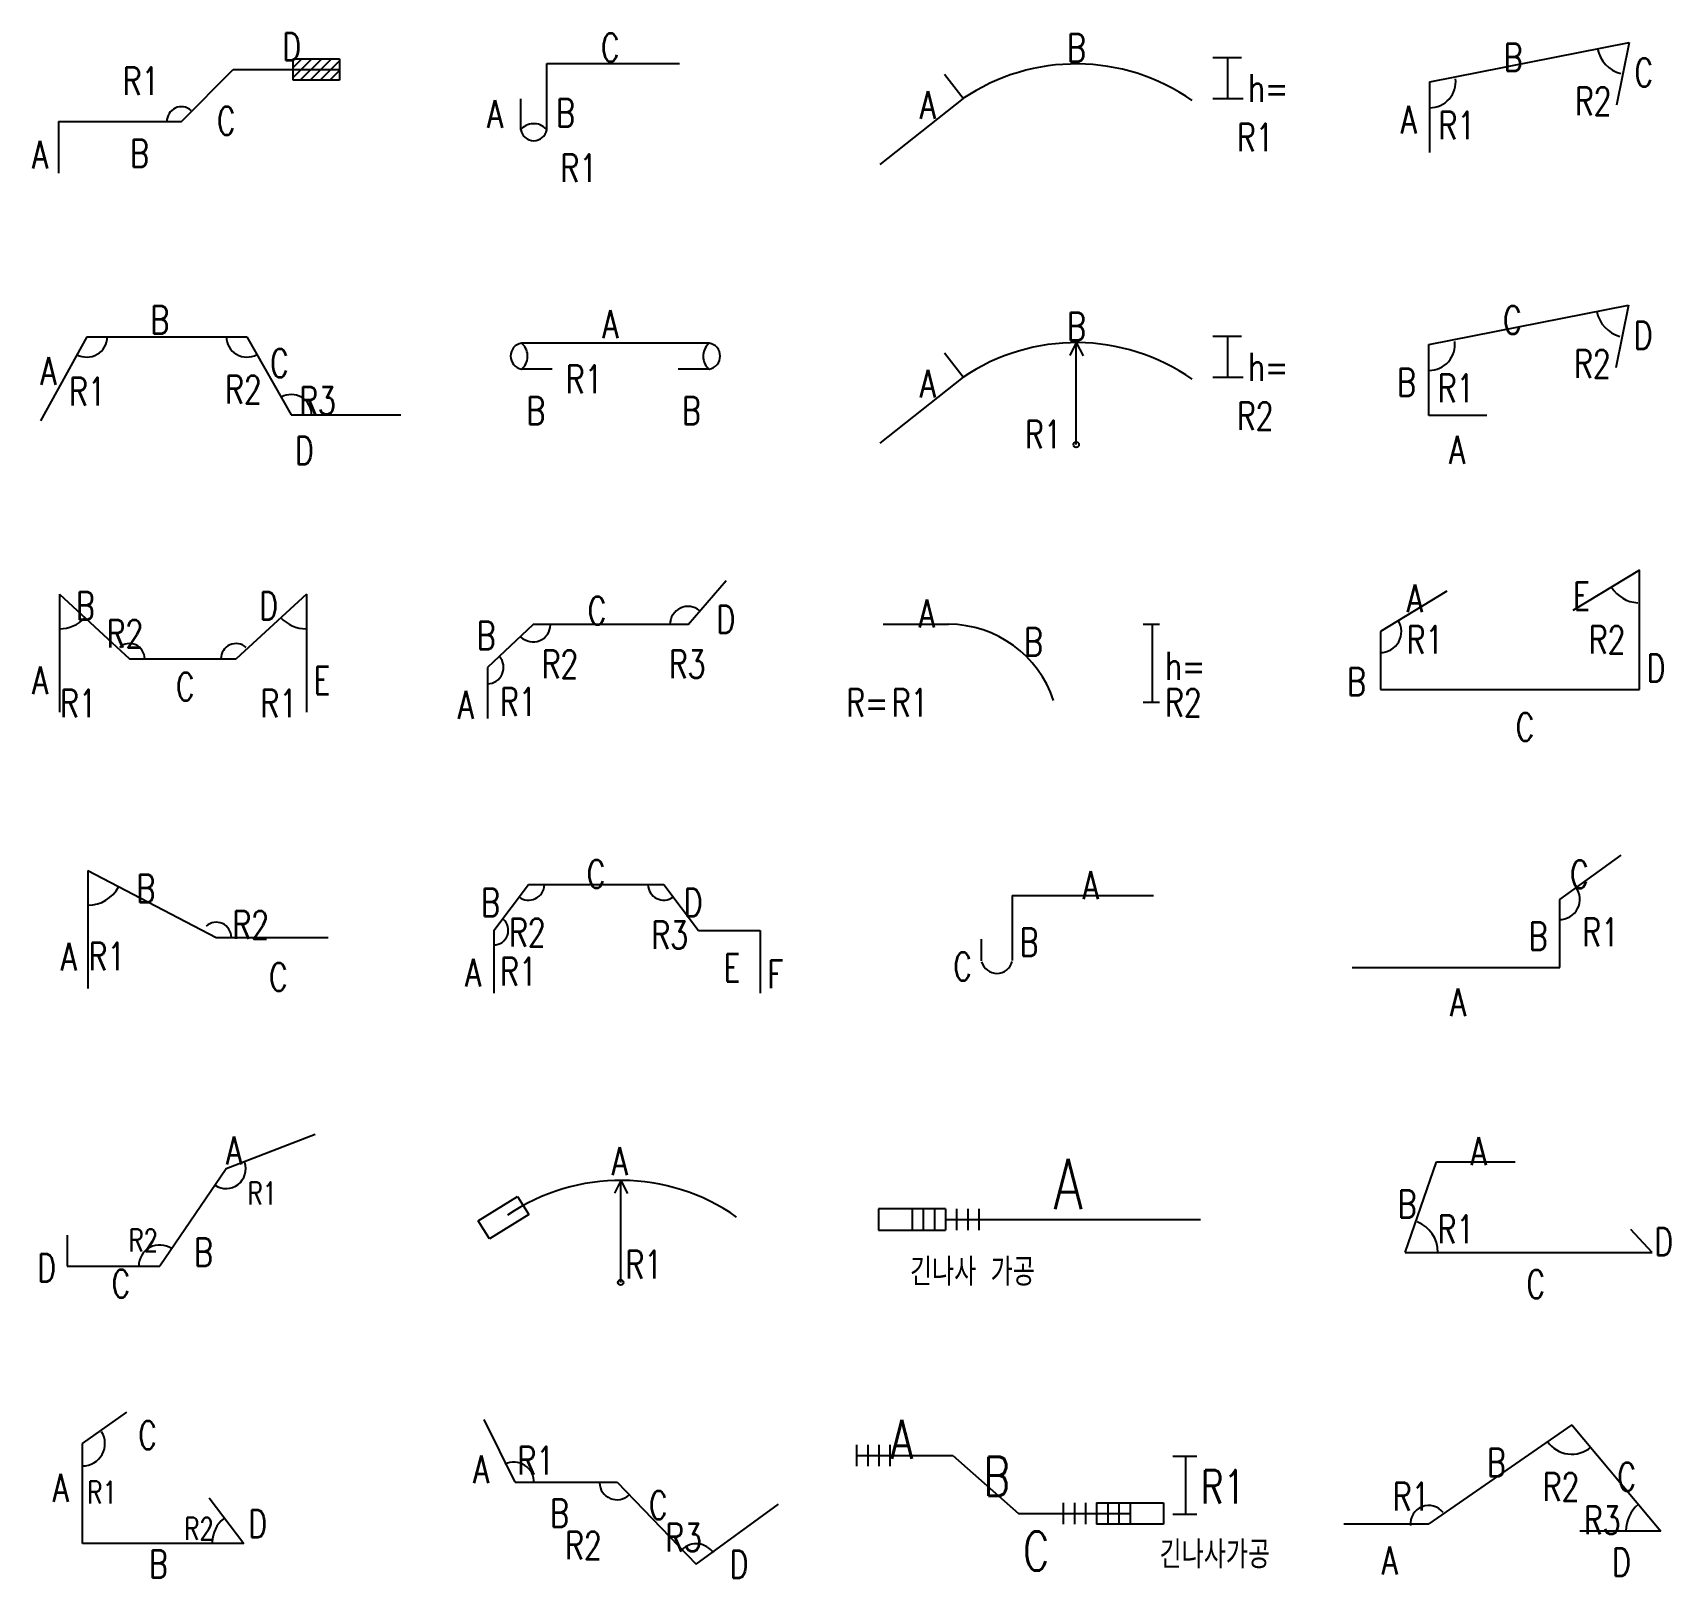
# Model space of a CAD drawing. Header units: millimetres. Extents: x -0.4 to 11.6, y -0.2 to 49.8.
# Drawn here: x 6.136 to 9.073, y 6.338 to 9.111 of the extents above; entities that cross this region are included whole.
import ezdxf
from ezdxf.enums import TextEntityAlignment as Align

# ---------------------------------------------------------------- set-up
doc = ezdxf.new("R2010")
doc.units = ezdxf.units.MM
for name, color, linetype in [('DIM', 7, 'Continuous'), ('SHOP', 2, 'Continuous'), ('TEXTSHOP', 3, 'Continuous')]:
    doc.layers.add(name, color=color, linetype=linetype)
doc.styles.add('ROMANS', font='romans.shx', dxfattribs={"width": 0.75, "bigfont": 'whgtxt.shx'})

# ---------------------------------------------------------------- blocks, each defined once
blk = doc.blocks.new('SSBAR_SHP_814')
at = {"color": 40}
for p, q in [((-0.1747, 0.0799), (-0.0952, 0.1362)), ((-0.1747, -0.0992), (-0.1747, 0.0799)), ((0.0524, -0.0178), (0.1148, -0.0992)), ((0.1148, -0.0992), (-0.1747, -0.0992))]:
    blk.add_line(p, q, dxfattribs=at)
at = {"color": 7}
for centre, radius, start, end in [((-0.1747, 0.0799), 0.0402, 270, 31.8839), ((0.1148, -0.0992), 0.0573, 129.3944, 177.7596)]:
    blk.add_arc(centre, radius, start, end, dxfattribs=at)
at = {"layer": 'TEXTSHOP', "color": 4, "style": 'ROMANS', "width": 0.75}
for tag, p, height in [('C', (-0.075, 0.0698), 0.05), ('R1', (-0.166, -0.0279), 0.04), ('D', (0.1223, -0.089), 0.05)]:
    blk.add_attdef(tag, p, '', height=height, dxfattribs=at)
for tag, height, p in [('A', 0.05, (-0.1997, -0.0246)), ('R2', 0.04, (0.0607, -0.0931))]:
    blk.add_attdef(tag, text='', height=height, dxfattribs=at).set_placement(p, align=Align.RIGHT)
blk.add_attdef('B', text='', height=0.05, dxfattribs=at).set_placement((-0.0389, -0.1612), align=Align.CENTER)
blk = doc.blocks.new('SSBAR_SHP_815')
at = {"color": 40}
for p, q in [((0.2424, 0.1345), (0.0827, 0.0726)), ((0.0827, 0.0726), (-0.0363, -0.1017)), ((-0.2021, -0.0463), (-0.2021, -0.1017)), ((-0.2021, -0.1017), (-0.0363, -0.1017))]:
    blk.add_line(p, q, dxfattribs=at)
at = {"color": 7}
for centre, radius, start, end in [((0.0827, 0.0726), 0.0353, 236.0654, 18.9077), ((-0.0363, -0.1017), 0.0377, 55.6865, 180.2781)]:
    blk.add_arc(centre, radius, start, end, dxfattribs=at)
at = {"layer": 'TEXTSHOP', "color": 4, "style": 'ROMANS', "width": 0.75}
for tag, height, p in [('A', 0.05, (0.1113, 0.0806)), ('R2', 0.04, (-0.0396, -0.0756)), ('D', 0.05, (-0.2225, -0.1298))]:
    blk.add_attdef(tag, text='', height=height, dxfattribs=at).set_placement(p, align=Align.RIGHT)
for tag, p, height in [('R1', (0.1214, 0.0088), 0.04), ('B', (0.0252, -0.102), 0.05)]:
    blk.add_attdef(tag, p, '', height=height, dxfattribs=at)
blk.add_attdef('C', text='', height=0.05, dxfattribs=at).set_placement((-0.106, -0.1583), align=Align.CENTER)
blk = doc.blocks.new('SSBAR_SHP_816')
at = {"color": 2}
blk.add_line((-0.1652, 0.1079), (-0.1652, -0.1038), dxfattribs=at)
at = {"color": 7}
blk.add_arc((-0.1652, 0.1079), 0.0624, 270.2146, 332.0912, dxfattribs=at)
at = {"layer": 'DIM', "color": 7}
blk.add_arc((0.065, -0.0122), 0.0272, 0, 131.6518, dxfattribs=at)
at = {"layer": 'SHOP', "color": 2}
for p, q in [((-0.1652, 0.1079), (0.065, -0.0122)), ((0.065, -0.0122), (0.2657, -0.0122))]:
    blk.add_line(p, q, dxfattribs=at)
at = {"layer": 'TEXTSHOP', "color": 4, "style": 'ROMANS', "width": 0.75}
for tag, p in [('B', (-0.0782, 0.0504)), ('R2', (0.094, -0.0146)), ('R1', (-0.1642, -0.0711))]:
    blk.add_attdef(tag, p, '', height=0.05, dxfattribs=at)
blk.add_attdef('A', text='', height=0.05, dxfattribs=at).set_placement((-0.1851, -0.0718), align=Align.RIGHT)
blk.add_attdef('C', text='', height=0.05, dxfattribs=at).set_placement((0.1765, -0.1083), align=Align.CENTER)
blk = doc.blocks.new('SSBAR_SHP_817')
at = {"color": 2}
for p, q in [((-0.2163, 0.1038), (-0.2163, -0.1079)), ((0.2267, 0.1038), (0.2267, -0.1079))]:
    blk.add_line(p, q, dxfattribs=at)
at = {"color": 7}
for centre, start, end in [((-0.2163, 0.1038), 270.2146, 316.7743), ((0.2267, 0.1038), 222.3453, 269.7854)]:
    blk.add_arc(centre, 0.0624, start, end, dxfattribs=at)
at = {"layer": 'DIM', "color": 7}
for centre, start, end in [((-0.0904, -0.0122), 0, 131.6518), ((0.1007, -0.0122), 48.3482, 180)]:
    blk.add_arc(centre, 0.0272, start, end, dxfattribs=at)
at = {"layer": 'SHOP', "color": 2}
for p, q in [((-0.2163, 0.1038), (-0.0904, -0.0122)), ((0.2267, 0.1038), (0.1007, -0.0122)), ((-0.0904, -0.0122), (0.1007, -0.0122))]:
    blk.add_line(p, q, dxfattribs=at)
at = {"layer": 'TEXTSHOP', "color": 4, "style": 'ROMANS', "width": 0.75}
for tag, p in [('B', (-0.1868, 0.0575)), ('R2', (-0.1317, 0.0076)), ('E', (0.2394, -0.0759)), ('R1', (-0.2154, -0.1172))]:
    blk.add_attdef(tag, p, '', height=0.05, dxfattribs=at)
for tag, p in [('D', (0.1757, 0.0575)), ('A', (-0.2363, -0.0759)), ('R1', (0.2101, -0.1172))]:
    blk.add_attdef(tag, text='', height=0.05, dxfattribs=at).set_placement(p, align=Align.RIGHT)
blk.add_attdef('C', text='', height=0.05, dxfattribs=at).set_placement((0.0094, -0.0873), align=Align.CENTER)
blk = doc.blocks.new('SSBAR_SHP_818')
at = {"layer": 'DIM', "color": 7}
for centre, start, end in [((-0.167, 0.0654), 240.701, 0), ((0.12, 0.0654), 180, 299.299), ((0.1996, -0.0749), 0, 119.299)]:
    blk.add_arc(centre, 0.0366, start, end, dxfattribs=at)
at = {"layer": 'SHOP', "color": 2}
for p, q in [((-0.167, 0.0654), (-0.2503, -0.0856)), ((-0.167, 0.0654), (0.12, 0.0654)), ((0.12, 0.0654), (0.1996, -0.0749)), ((0.1996, -0.0749), (0.3964, -0.0749))]:
    blk.add_line(p, q, dxfattribs=at)
at = {"layer": 'TEXTSHOP', "color": 4, "style": 'ROMANS', "width": 0.75}
blk.add_attdef('B', text='', height=0.05, dxfattribs=at).set_placement((-0.0364, 0.0707), align=Align.CENTER)
for tag, p in [('C', (0.1616, -0.0071)), ('R1', (-0.1991, -0.0579)), ('R3', (0.2138, -0.0744)), ('D', (0.2061, -0.1637))]:
    blk.add_attdef(tag, p, '', height=0.05, dxfattribs=at)
for tag, p in [('A', (-0.2216, -0.021)), ('R2', (0.1468, -0.0541))]:
    blk.add_attdef(tag, text='', height=0.05, dxfattribs=at).set_placement(p, align=Align.RIGHT)
blk = doc.blocks.new('SSBAR_SHP_819')
at = {"color": 40}
for p, q in [((0.2031, 0.0255), (0.2031, 0.0639)), ((0.2031, 0.0639), (0.2861, 0.0639)), ((0.2861, 0.0639), (0.2861, 0.0255)), ((0.2861, 0.0255), (0.2031, 0.0255))]:
    blk.add_line(p, q, dxfattribs=at)
at = {"color": 7}
for p, q in [((0.2031, 0.0304), (0.2365, 0.0639)), ((0.2031, 0.0481), (0.2189, 0.0639)), ((0.2159, 0.0255), (0.2542, 0.0639)), ((0.2336, 0.0255), (0.2719, 0.0639)), ((0.2513, 0.0255), (0.2861, 0.0604)), ((0.2689, 0.0255), (0.2861, 0.0427))]:
    blk.add_line(p, q, dxfattribs=at)
at = {"color": 2}
blk.add_line((0.0027, -0.0483), (0.0955, 0.0447), dxfattribs=at)
at = {"color": 7}
blk.add_arc((0.0027, -0.0483), 0.0263, 48.7851, 180.8176, dxfattribs=at)
at = {"layer": 'SHOP', "color": 2}
for p, q in [((0.0955, 0.0447), (0.2861, 0.0447)), ((-0.2177, -0.0483), (0.0027, -0.0483)), ((-0.2177, -0.0483), (-0.2177, -0.1412))]:
    blk.add_line(p, q, dxfattribs=at)
at = {"layer": 'TEXTSHOP', "color": 30, "true_color": 0xf8991e, "style": 'ROMANS', "width": 0.75}
for tag, p in [('T1', (0.2031, 0.0715)), ('O1', (0.2861, 0.0715))]:
    blk.add_attdef(tag, text='', height=0.05, dxfattribs=at).set_placement(p, align=Align.CENTER)
at = {"layer": 'TEXTSHOP', "color": 4, "style": 'ROMANS', "width": 0.75}
for tag, p in [('D', (0.1101, 0.0607)), ('B', (-0.0727, -0.1306))]:
    blk.add_attdef(tag, text='', height=0.05, dxfattribs=at).set_placement(p, align=Align.CENTER)
for tag, p in [('R1', (-0.0369, -0.0008)), ('A', (-0.2367, -0.133))]:
    blk.add_attdef(tag, text='', height=0.05, dxfattribs=at).set_placement(p, align=Align.RIGHT)
at = {"layer": 'TEXTSHOP', "color": 30, "true_color": 0xf8991e, "style": 'ROMANS', "width": 0.75}
blk.add_attdef('COUPLER1', text='', height=0.05, dxfattribs=at).set_placement((0.2446, 0.0179), align=Align.TOP_CENTER)
at = {"layer": 'TEXTSHOP', "color": 4, "style": 'ROMANS', "width": 0.75}
blk.add_attdef('C', (0.0575, -0.091), '', height=0.05, dxfattribs=at)
blk = doc.blocks.new('SSBAR_SHP_914')
at = {"color": 2}
for p, q in [((-0.016, 0.0106), (0.1262, -0.1368)), ((0.1262, -0.1368), (0.2735, -0.0291))]:
    blk.add_line(p, q, dxfattribs=at)
at = {"color": 0}
for centre, radius, start, end in [((-0.2009, 0.0106), 0.0359, 357.6156, 116.5795), ((-0.016, 0.0106), 0.0316, 182.1164, 312.8518), ((0.1262, -0.1368), 0.0368, 33.6237, 134.4384)]:
    blk.add_arc(centre, radius, start, end, dxfattribs=at)
at = {"layer": 'SHOP', "color": 2}
for p, q in [((-0.2551, 0.1231), (-0.1994, 0.0106)), ((-0.1989, 0.0106), (-0.016, 0.0106))]:
    blk.add_line(p, q, dxfattribs=at)
at = {"layer": 'TEXTSHOP', "color": 4, "style": 'ROMANS', "width": 0.75}
for tag, p in [('R1', (-0.1948, 0.0245)), ('C', (0.0411, -0.0558)), ('R3', (0.0703, -0.1138)), ('D', (0.1857, -0.1618))]:
    blk.add_attdef(tag, p, '', height=0.05, dxfattribs=at)
blk.add_attdef('A', text='', height=0.05, dxfattribs=at).set_placement((-0.2455, 0.0086), align=Align.RIGHT)
for tag, p in [('B', (-0.1194, -0.0701)), ('R2', (-0.0763, -0.1278))]:
    blk.add_attdef(tag, text='', height=0.05, dxfattribs=at).set_placement(p, align=Align.CENTER)
blk = doc.blocks.new('SSBAR_SHP_915')
at = {"color": 40}
for p, q in [((-0.2649, -0.0207), (-0.1945, 0.0231)), ((-0.1945, 0.0231), (-0.1743, -0.0094)), ((-0.2447, -0.0532), (-0.2649, -0.0207)), ((-0.1743, -0.0094), (-0.2447, -0.0532))]:
    blk.add_line(p, q, dxfattribs=at)
at = {"layer": 'DIM', "color": 7}
for p, q in [((-0.0094, 0.0519), (-0.0206, 0.0289)), ((-0.0094, -0.1312), (-0.0094, 0.0519)), ((-0.0094, 0.0519), (0.0028, 0.0282))]:
    blk.add_line(p, q, dxfattribs=at)
blk.add_circle((-0.0094, -0.1312), 0.00487, dxfattribs=at)
at = {"layer": 'SHOP', "color": 2}
blk.add_arc((-0.0094, -0.3107), 0.3625, 54.9858, 124.0789, dxfattribs=at)
at = {"layer": 'TEXTSHOP', "color": 4, "style": 'ROMANS', "width": 0.75}
blk.add_attdef('A', text='', height=0.05, dxfattribs=at).set_placement((-0.0113, 0.0615), align=Align.CENTER)
at = {"layer": 'TEXTSHOP', "color": 30, "true_color": 0xf8991e, "style": 'ROMANS', "width": 0.75}
for tag, p in [('O1', (-0.2634, 0.0307)), ('T1', (-0.1804, 0.0307))]:
    blk.add_attdef(tag, text='', height=0.05, dxfattribs=at).set_placement(p, align=Align.CENTER)
blk.add_attdef('COUPLER1', text='', height=0.05, dxfattribs=at).set_placement((-0.2219, -0.0613), align=Align.TOP_CENTER)
at = {"layer": 'TEXTSHOP', "color": 4, "style": 'ROMANS', "width": 0.75}
blk.add_attdef('R1', (-0.0011, -0.1238), '', height=0.05, dxfattribs=at)
blk = doc.blocks.new('SSBAR_SHP_916')
at = {"color": 2}
for p, q in [((-0.2371, 0.0004), (-0.1746, 0.083)), ((0.0678, 0.083), (0.1303, 0.0004)), ((0.1303, 0.0004), (0.2408, 0.0004))]:
    blk.add_line(p, q, dxfattribs=at)
at = {"color": 7}
for centre, radius, start, end in [((-0.1746, 0.083), 0.0284, 232.594, 358.0458), ((0.0678, 0.083), 0.0283, 181.7648, 305.8155), ((-0.2371, 0.0004), 0.0261, 269.7628, 49.9065)]:
    blk.add_arc(centre, radius, start, end, dxfattribs=at)
at = {"layer": 'SHOP', "color": 2}
for p, q in [((-0.1746, 0.083), (0.0678, 0.083)), ((-0.2371, 0.0004), (-0.2371, -0.1121)), ((0.2408, 0.0004), (0.2408, -0.1121))]:
    blk.add_line(p, q, dxfattribs=at)
at = {"layer": 'TEXTSHOP', "color": 4, "style": 'ROMANS', "width": 0.75}
blk.add_attdef('C', text='', height=0.05, dxfattribs=at).set_placement((-0.0537, 0.0766), align=Align.CENTER)
for tag, p in [('B', (-0.2262, 0.0256)), ('R3', (0.1114, -0.0328)), ('A', (-0.2597, -0.1004)), ('E', (0.2054, -0.0915))]:
    blk.add_attdef(tag, text='', height=0.05, dxfattribs=at).set_placement(p, align=Align.RIGHT)
for tag, p in [('D', (0.1034, 0.0256)), ('R2', (-0.21, -0.0284)), ('R1', (-0.2258, -0.0983)), ('F', (0.2533, -0.1031))]:
    blk.add_attdef(tag, p, '', height=0.05, dxfattribs=at)
blk = doc.blocks.new('SSBAR_SHP_917')
at = {"color": 2}
blk.add_line((0.1115, 0.0491), (0.1795, 0.1283), dxfattribs=at)
at = {"color": 40}
blk.add_line((-0.2486, -0.028), (-0.2486, -0.1192), dxfattribs=at)
for centre, radius, start, end in [((0.1115, 0.0491), 0.0325, 50.7032, 179.6122), ((-0.1666, 0.0491), 0.0312, 226.0469, 358.7516), ((-0.2486, -0.028), 0.0291, 269.968, 42.0465)]:
    blk.add_arc(centre, radius, start, end, dxfattribs=at)
at = {"layer": 'SHOP', "color": 2}
for p, q in [((-0.1666, 0.0491), (-0.2486, -0.028)), ((0.1115, 0.0491), (-0.1666, 0.0491))]:
    blk.add_line(p, q, dxfattribs=at)
at = {"layer": 'TEXTSHOP', "color": 4, "style": 'ROMANS', "width": 0.75}
blk.add_attdef('C', text='', height=0.05, dxfattribs=at).set_placement((-0.0519, 0.049), align=Align.CENTER)
for tag, p in [('D', (0.1622, 0.0334)), ('R2', (-0.1514, -0.0471)), ('R3', (0.0768, -0.0471)), ('R1', (-0.2263, -0.1146))]:
    blk.add_attdef(tag, p, '', height=0.05, dxfattribs=at)
for tag, p in [('B', (-0.234, 0.0044)), ('A', (-0.273, -0.1201))]:
    blk.add_attdef(tag, text='', height=0.05, dxfattribs=at).set_placement(p, align=Align.RIGHT)
blk = doc.blocks.new('SSBAR_SHP_918')
at = {"color": 2}
for centre, start, end in [((-0.1834, 0.0307), 99.6451, 260.3549), ((0.1454, 0.0307), 279.6451, 80.3549)]:
    blk.add_arc(centre, 0.0236, start, end, dxfattribs=at)
at = {"color": 7}
for centre, start, end in [((-0.207, 0.0307), 308.463, 46.4092), ((0.169, 0.0307), 133.5908, 231.537)]:
    blk.add_arc(centre, 0.0306, start, end, dxfattribs=at)
at = {"layer": 'SHOP', "color": 2}
for p, q in [((0.1493, 0.054), (-0.1874, 0.054)), ((-0.1322, 0.0074), (-0.1874, 0.0074)), ((0.1493, 0.0074), (0.0939, 0.0074))]:
    blk.add_line(p, q, dxfattribs=at)
at = {"layer": 'TEXTSHOP', "color": 4, "style": 'ROMANS', "width": 0.75}
for tag, p in [('A', (-0.0282, 0.0629)), ('B', (-0.162, -0.0922)), ('B', (0.1171, -0.0922))]:
    blk.add_attdef(tag, text='', height=0.05, dxfattribs=at).set_placement(p, align=Align.CENTER)
blk.add_attdef('R1', (-0.1081, -0.0357), '', height=0.05, dxfattribs=at)
blk = doc.blocks.new('SSBAR_SHP_919')
at = {"color": 2}
blk.add_line((-0.1422, 0.0558), (0.0962, 0.0558), dxfattribs=at)
at = {"color": 7}
blk.add_arc((-0.1654, -0.083), 0.0306, 43.5908, 141.537, dxfattribs=at)
at = {"color": 2}
blk.add_arc((-0.1654, -0.0594), 0.0236, 189.6451, 350.3549, dxfattribs=at)
at = {"layer": 'SHOP', "color": 2}
for p, q in [((-0.1422, -0.0633), (-0.1422, 0.0558)), ((-0.1887, -0.0633), (-0.1887, -0.0079))]:
    blk.add_line(p, q, dxfattribs=at)
at = {"layer": 'TEXTSHOP', "color": 4, "style": 'ROMANS', "width": 0.75}
blk.add_attdef('C', text='', height=0.05, dxfattribs=at).set_placement((-0.0282, 0.0591), align=Align.CENTER)
blk.add_attdef('A', text='', height=0.05, dxfattribs=at).set_placement((-0.2207, -0.06), align=Align.RIGHT)
for tag, p in [('B', (-0.1254, -0.0581)), ('R1', (-0.1176, -0.1569))]:
    blk.add_attdef(tag, p, '', height=0.05, dxfattribs=at)
blk = doc.blocks.new('SSBAR_SHP_1014')
at = {"color": 40}
for p, q in [((-0.3864, 0.0775), (-0.3864, 0.0392)), ((-0.3664, 0.0775), (-0.3664, 0.0392)), ((-0.3464, 0.0775), (-0.3464, 0.0392)), ((-0.3264, 0.0775), (-0.3264, 0.0392)), ((-0.3864, 0.0583), (-0.2138, 0.0583)), ((-0.2138, 0.0583), (-0.0961, -0.0458)), ((0.1808, 0.0572), (0.2242, 0.0572)), ((0.2039, 0.0572), (0.2039, -0.047)), ((-0.0157, -0.0266), (-0.0157, -0.065)), ((0.0043, -0.0266), (0.0043, -0.065)), ((0.0243, -0.0266), (0.0243, -0.065)), ((0.0443, -0.0266), (0.1043, -0.0266)), ((0.0443, -0.0266), (0.0443, -0.065)), ((0.0643, -0.0266), (0.0643, -0.065)), ((0.0843, -0.0266), (0.0843, -0.065)), ((0.1043, -0.0266), (0.1043, -0.065)), ((0.1043, -0.0266), (0.1643, -0.0266)), ((0.1643, -0.0266), (0.1643, -0.065)), ((-0.0961, -0.0458), (0.1043, -0.0458)), ((0.1808, -0.047), (0.2242, -0.047)), ((0.1043, -0.065), (0.0443, -0.065)), ((0.1643, -0.065), (0.1043, -0.065))]:
    blk.add_line(p, q, dxfattribs=at)
at = {"layer": 'TEXTSHOP', "color": 4, "style": 'ROMANS', "width": 0.75}
blk.add_text(' 긴나사가공', height=0.05, dxfattribs=at).set_placement((0.2434, -0.1444), align=Align.CENTER)
for tag, p, height in [('A', (-0.3254, 0.0524), 0.07), ('B', (-0.1584, -0.0139), 0.07), ('R1', (0.2314, -0.0277), 0.06)]:
    blk.add_attdef(tag, p, '', height=height, dxfattribs=at)
blk.add_attdef('C', text='', height=0.07, dxfattribs=at).set_placement((-0.0643, -0.148), align=Align.CENTER)
blk = doc.blocks.new('SSBAR_SHP_1015')
at = {"color": 40}
for p, q in [((-0.2868, 0.001), (-0.3468, 0.001)), ((-0.3468, 0.001), (-0.3468, -0.0373)), ((-0.2268, 0.001), (-0.2868, 0.001)), ((-0.2868, 0.001), (-0.2868, -0.0373)), ((-0.2668, 0.001), (-0.2668, -0.0373)), ((-0.2468, 0.001), (-0.2468, -0.0373)), ((-0.2268, 0.001), (-0.2268, -0.0373)), ((-0.2068, 0.001), (-0.2068, -0.0373)), ((-0.1868, 0.001), (-0.1868, -0.0373)), ((-0.1668, 0.001), (-0.1668, -0.0373)), ((-0.3468, -0.0373), (-0.2868, -0.0373)), ((-0.2868, -0.0373), (-0.2268, -0.0373))]:
    blk.add_line(p, q, dxfattribs=at)
at = {"layer": 'SHOP', "color": 2}
blk.add_line((-0.2268, -0.0181), (0.2305, -0.0181), dxfattribs=at)
at = {"layer": 'TEXTSHOP', "color": 4, "style": 'ROMANS', "width": 0.75}
blk.add_text(' 긴나사 가공', height=0.05, dxfattribs=at).set_placement((-0.1914, -0.1373), align=Align.CENTER)
blk.add_attdef('A', text='', height=0.09, dxfattribs=at).set_placement((-0.0068, 0.0005), align=Align.CENTER)
blk = doc.blocks.new('SSBAR_SHP_1016')
at = {"color": 40}
for p, q in [((-0.1074, 0.0631), (-0.1074, -0.0535)), ((-0.1625, -0.0542), (-0.1625, -0.0153))]:
    blk.add_line(p, q, dxfattribs=at)
blk.add_arc((-0.1347, -0.0484), 0.0283, 195.5336, 345.554, dxfattribs=at)
at = {"layer": 'SHOP', "color": 2}
blk.add_line((-0.1074, 0.0631), (0.1463, 0.0631), dxfattribs=at)
at = {"layer": 'TEXTSHOP', "color": 4, "style": 'ROMANS', "width": 0.75}
blk.add_attdef('A', text='', height=0.05, dxfattribs=at).set_placement((0.0334, 0.0567), align=Align.CENTER)
blk.add_attdef('B', (-0.094, -0.0458), '', height=0.05, dxfattribs=at)
blk.add_attdef('C', text='', height=0.05, dxfattribs=at).set_placement((-0.1793, -0.0893), align=Align.RIGHT)
blk = doc.blocks.new('SSBAR_SHP_1017')
at = {"color": 2}
blk.add_line((-0.3386, 0.0496), (-0.2212, 0.0496), dxfattribs=at)
at = {"color": 40}
for p, q in [((0.128, 0.0496), (0.1573, 0.0496)), ((0.1441, 0.0496), (0.1441, -0.09)), ((0.128, -0.09), (0.1573, -0.09))]:
    blk.add_line(p, q, dxfattribs=at)
at = {"color": 2}
blk.add_arc((-0.2224, -0.1501), 0.1997, 18.355, 89.656, dxfattribs=at)
at = {"layer": 'TEXTSHOP', "color": 4, "style": 'ROMANS', "width": 0.75}
for s, p in [('h=', (0.1669, -0.05)), ('R=', (-0.405, -0.116))]:
    blk.add_text(s, height=0.05, dxfattribs=at).set_placement(p)
blk.add_attdef('A', text='', height=0.05, dxfattribs=at).set_placement((-0.2604, 0.0438), align=Align.CENTER)
for tag, p in [('B', (-0.0862, -0.0069)), ('R1', (-0.3234, -0.116)), ('R2', (0.1669, -0.116))]:
    blk.add_attdef(tag, p, '', height=0.05, dxfattribs=at)
blk = doc.blocks.new('SSBAR_SHP_1018')
at = {"color": 0}
for p, q in [((0.2529, 0.0666), (0.304, 0.0666)), ((0.2799, -0.0064), (0.2799, 0.0669)), ((0.2529, -0.0074), (0.3069, -0.0074))]:
    blk.add_line(p, q, dxfattribs=at)
at = {"color": 2}
for q in [(-0.2287, 0.0359), (-0.3443, -0.1254)]:
    blk.add_line((-0.1954, -0.0074), q, dxfattribs=at)
at = {"layer": 'DIM', "color": 7}
for p, q in [((0.0077, 0.0548), (-0.0035, 0.0318)), ((0.0077, -0.1282), (0.0077, 0.0548)), ((0.0077, 0.0548), (0.0199, 0.0312))]:
    blk.add_line(p, q, dxfattribs=at)
blk.add_circle((0.0077, -0.1282), 0.00487, dxfattribs=at)
at = {"layer": 'SHOP', "color": 2}
blk.add_arc((0.0077, -0.3077), 0.3625, 54.9858, 124.0789, dxfattribs=at)
at = {"layer": 'TEXTSHOP', "color": 4, "style": 'ROMANS', "width": 0.75}
blk.add_text('h=', height=0.05, dxfattribs=at).set_placement((0.3157, -0.0135))
blk.add_attdef('B', text='', height=0.05, dxfattribs=at).set_placement((0.008, 0.0588), align=Align.CENTER)
for tag, p in [('A', (-0.2442, -0.0439)), ('R2', (0.3616, -0.1019)), ('R1', (-0.0186, -0.1348))]:
    blk.add_attdef(tag, text='', height=0.05, dxfattribs=at).set_placement(p, align=Align.RIGHT)
blk = doc.blocks.new('SSBAR_SHP_1019')
at = {"color": 0}
for p, q in [((0.2529, 0.0666), (0.304, 0.0666)), ((0.2799, -0.0064), (0.2799, 0.0669)), ((0.2529, -0.0074), (0.3069, -0.0074))]:
    blk.add_line(p, q, dxfattribs=at)
at = {"color": 2}
for q in [(-0.2287, 0.0359), (-0.3443, -0.1254)]:
    blk.add_line((-0.1954, -0.0074), q, dxfattribs=at)
at = {"layer": 'SHOP', "color": 2}
blk.add_arc((0.0077, -0.3077), 0.3625, 54.9858, 124.0789, dxfattribs=at)
at = {"layer": 'TEXTSHOP', "color": 4, "style": 'ROMANS', "width": 0.75}
blk.add_text('h=', height=0.05, dxfattribs=at).set_placement((0.3157, -0.0135))
blk.add_attdef('B', text='', height=0.05, dxfattribs=at).set_placement((0.008, 0.0588), align=Align.CENTER)
for tag, p in [('A', (-0.2442, -0.0439)), ('R1', (0.3616, -0.1019))]:
    blk.add_attdef(tag, text='', height=0.05, dxfattribs=at).set_placement(p, align=Align.RIGHT)
blk = doc.blocks.new('SSBAR_SHP_1114')
at = {"color": 2}
blk.add_line((-0.3123, -0.0639), (-0.16, -0.0639), dxfattribs=at)
at = {"color": 40}
blk.add_line((0.2565, -0.0772), (0.1109, -0.0772), dxfattribs=at)
for centre, radius, start, end in [((0.0965, 0.1136), 0.0529, 214.8977, 310.426), ((-0.16, -0.0639), 0.0327, 37.1649, 186.1011), ((0.2565, -0.0772), 0.0628, 130.8593, 179.7031)]:
    blk.add_arc(centre, radius, start, end, dxfattribs=at)
at = {"layer": 'SHOP', "color": 2}
for q in [(-0.16, -0.0639), (0.2565, -0.0772)]:
    blk.add_line((0.0965, 0.1136), q, dxfattribs=at)
at = {"layer": 'TEXTSHOP', "color": 4, "style": 'ROMANS', "width": 0.75}
for tag, p in [('B', (-0.022, 0.0207)), ('R1', (-0.1588, -0.0403)), ('R3', (0.1841, -0.0826))]:
    blk.add_attdef(tag, text='', height=0.05, dxfattribs=at).set_placement(p, align=Align.RIGHT)
blk.add_attdef('C', (0.1782, -0.0048), '', height=0.05, dxfattribs=at)
for tag, p in [('R2', (0.0773, -0.0227)), ('A', (-0.2303, -0.1549)), ('D', (0.1855, -0.1578))]:
    blk.add_attdef(tag, text='', height=0.05, dxfattribs=at).set_placement(p, align=Align.CENTER)
blk = doc.blocks.new('SSBAR_SHP_1115')
at = {"color": 2}
for p, q in [((-0.2022, -0.0773), (-0.1463, 0.0853)), ((-0.1463, 0.0853), (-0.0051, 0.0853)), ((0.2409, -0.0773), (0.2028, -0.0364)), ((-0.2022, -0.0773), (0.2409, -0.0773))]:
    blk.add_line(p, q, dxfattribs=at)
at = {"color": 0}
blk.add_arc((-0.2022, -0.0773), 0.0588, 0, 68.5503, dxfattribs=at)
at = {"layer": 'TEXTSHOP', "color": 4, "style": 'ROMANS', "width": 0.75}
for tag, p in [('A', (-0.0707, 0.0795)), ('C', (0.032, -0.1594))]:
    blk.add_attdef(tag, text='', height=0.05, dxfattribs=at).set_placement(p, align=Align.CENTER)
blk.add_attdef('B', text='', height=0.05, dxfattribs=at).set_placement((-0.1821, -0.0155), align=Align.RIGHT)
for tag, p in [('R1', (-0.1444, -0.0605)), ('D', (0.2443, -0.0831))]:
    blk.add_attdef(tag, p, '', height=0.05, dxfattribs=at)
blk = doc.blocks.new('SSBAR_SHP_1116')
at = {"color": 2}
for p, q in [((0.075, 0.0561), (0.1854, 0.1354)), ((0.075, -0.066), (0.075, 0.0561))]:
    blk.add_line(p, q, dxfattribs=at)
at = {"color": 0}
blk.add_arc((0.075, 0.0561), 0.0362, 268.3634, 36.7845, dxfattribs=at)
at = {"layer": 'SHOP', "color": 2}
blk.add_line((-0.2974, -0.066), (0.075, -0.066), dxfattribs=at)
at = {"layer": 'TEXTSHOP', "color": 4, "style": 'ROMANS', "width": 0.75}
for tag, p in [('C', (0.1271, 0.076)), ('B', (0.0529, -0.035))]:
    blk.add_attdef(tag, text='', height=0.05, dxfattribs=at).set_placement(p, align=Align.RIGHT)
blk.add_attdef('R1', (0.1152, -0.0276), '', height=0.05, dxfattribs=at)
blk.add_attdef('A', text='', height=0.05, dxfattribs=at).set_placement((-0.1076, -0.1536), align=Align.CENTER)
blk = doc.blocks.new('SSBAR_SHP_1117')
at = {"color": 2}
for p, q in [((0.2178, 0.1466), (0.0987, 0.0743)), ((0.2178, -0.0677), (0.2178, 0.1466)), ((-0.1276, 0.1088), (-0.2468, 0.0365)), ((-0.2468, -0.0677), (0.2178, -0.0677))]:
    blk.add_line(p, q, dxfattribs=at)
at = {"color": 7}
for centre, radius, start, end in [((0.2178, 0.1466), 0.0585, 211.1027, 267.3928), ((-0.2468, 0.0365), 0.0377, 270, 31.758)]:
    blk.add_arc(centre, radius, start, end, dxfattribs=at)
at = {"layer": 'SHOP', "color": 2}
blk.add_line((-0.2468, 0.0365), (-0.2468, -0.0677), dxfattribs=at)
at = {"layer": 'TEXTSHOP', "color": 4, "style": 'ROMANS', "width": 0.75}
for tag, p in [('A', (-0.1705, 0.071)), ('E', (0.1289, 0.0753)), ('R2', (0.1929, -0.0031)), ('B', (-0.2729, -0.0783))]:
    blk.add_attdef(tag, text='', height=0.05, dxfattribs=at).set_placement(p, align=Align.RIGHT)
for tag, p in [('R1', (-0.2, -0.0031)), ('D', (0.2306, -0.0539))]:
    blk.add_attdef(tag, p, '', height=0.05, dxfattribs=at)
blk.add_attdef('C', text='', height=0.05, dxfattribs=at).set_placement((0.0126, -0.1598), align=Align.CENTER)
blk = doc.blocks.new('SSBAR_SHP_1118')
at = {"color": 2}
for p, q in [((-0.1596, 0.0516), (0.1982, 0.122)), ((0.1982, 0.122), (0.1754, 0.0097)), ((-0.1596, -0.0757), (-0.1596, 0.0516)), ((-0.0555, -0.0757), (-0.1596, -0.0757))]:
    blk.add_line(p, q, dxfattribs=at)
at = {"color": 0}
for centre, radius, start, end in [((0.1982, 0.122), 0.058, 191.185, 254.7727), ((-0.1596, 0.0516), 0.0467, 270, 6.5797)]:
    blk.add_arc(centre, radius, start, end, dxfattribs=at)
at = {"layer": 'TEXTSHOP', "color": 4, "style": 'ROMANS', "width": 0.75}
for tag, p in [('C', (0.0069, 0.0703)), ('R2', (0.1664, -0.0083)), ('B', (-0.1833, -0.0414))]:
    blk.add_attdef(tag, text='', height=0.05, dxfattribs=at).set_placement(p, align=Align.RIGHT)
for tag, p in [('D', (0.2074, 0.043)), ('R1', (-0.1442, -0.0517))]:
    blk.add_attdef(tag, p, '', height=0.05, dxfattribs=at)
blk.add_attdef('A', text='', height=0.05, dxfattribs=at).set_placement((-0.1091, -0.1624), align=Align.CENTER)
blk = doc.blocks.new('SSBAR_SHP_1119')
at = {"color": 2}
for p, q in [((-0.1582, 0.0229), (0.1997, 0.0933)), ((0.1997, 0.0933), (0.1768, -0.019)), ((-0.1582, -0.1044), (-0.1582, 0.0229))]:
    blk.add_line(p, q, dxfattribs=at)
at = {"color": 0}
for centre, radius, start, end in [((0.1997, 0.0933), 0.058, 191.185, 254.7727), ((-0.1582, 0.0229), 0.0467, 270, 6.5797)]:
    blk.add_arc(centre, radius, start, end, dxfattribs=at)
at = {"layer": 'TEXTSHOP', "color": 4, "style": 'ROMANS', "width": 0.75}
for tag, p in [('B', (0.0083, 0.0416)), ('R2', (0.1679, -0.0371)), ('A', (-0.1818, -0.0701))]:
    blk.add_attdef(tag, text='', height=0.05, dxfattribs=at).set_placement(p, align=Align.RIGHT)
for tag, p in [('C', (0.2088, 0.0143)), ('R1', (-0.1427, -0.0804))]:
    blk.add_attdef(tag, p, '', height=0.05, dxfattribs=at)

msp = doc.modelspace()

# ---------------------------------------------------------------- block references
ref = msp.add_blockref('SSBAR_SHP_819', (6.4, 9))
ref.add_attrib('A', 'A', dxfattribs={"layer": 'TEXTSHOP', "color": 4, "height": 0.05, "style": 'ROMANS', "width": 0.75}).set_placement((6.1633, 8.867), align=Align.RIGHT)
ref.add_attrib('B', 'B', dxfattribs={"layer": 'TEXTSHOP', "color": 4, "height": 0.05, "style": 'ROMANS', "width": 0.75}).set_placement((6.3273, 8.8694), align=Align.CENTER)
ref.add_attrib('D', 'D', dxfattribs={"layer": 'TEXTSHOP', "color": 4, "height": 0.05, "style": 'ROMANS', "width": 0.75}).set_placement((6.6001, 9.0607), align=Align.CENTER)
ref.add_attrib('C', 'C', (6.466, 8.9276), dxfattribs={"layer": 'TEXTSHOP', "color": 4, "height": 0.05, "style": 'ROMANS', "width": 0.75})
ref.add_attrib('R1', 'R1', dxfattribs={"layer": 'TEXTSHOP', "color": 4, "height": 0.05, "style": 'ROMANS', "width": 0.75}).set_placement((6.3631, 8.9992), align=Align.RIGHT)
for name, p, values in [('SSBAR_SHP_919', (7.2, 9), {'C': 'C', 'R1': 'R1', 'A': 'A', 'B': 'B'}), ('SSBAR_SHP_1019', (8, 9), {'B': 'B', 'R1': 'R1', 'A': 'A'}), ('SSBAR_SHP_1119', (8.8, 9), {'R1': 'R1', 'A': 'A', 'B': 'B', 'C': 'C', 'R2': 'R2'}), ('SSBAR_SHP_818', (6.4, 8.5), {'D': 'D', 'R3': 'R3', 'B': 'B', 'A': 'A', 'R1': 'R1', 'R2': 'R2', 'C': 'C'}), ('SSBAR_SHP_1018', (8, 8.5), {'R1': 'R1', 'B': 'B', 'R2': 'R2', 'A': 'A'}), ('SSBAR_SHP_1118', (8.8, 8.5), {'R1': 'R1', 'B': 'B', 'C': 'C', 'A': 'A', 'D': 'D', 'R2': 'R2'}), ('SSBAR_SHP_1117', (8.8, 8), {'C': 'C', 'D': 'D', 'B': 'B', 'A': 'A', 'R1': 'R1', 'R2': 'R2', 'E': 'E'}), ('SSBAR_SHP_917', (7.2, 8), {'C': 'C', 'A': 'A', 'B': 'B', 'R2': 'R2', 'R1': 'R1', 'D': 'D', 'R3': 'R3'}), ('SSBAR_SHP_1017', (8, 8), {'B': 'B', 'A': 'A', 'R2': 'R2', 'R1': 'R1'}), ('SSBAR_SHP_816', (6.4, 7.5), {'C': 'C', 'B': 'B', 'R2': 'R2', 'A': 'A', 'R1': 'R1'}), ('SSBAR_SHP_916', (7.2, 7.5), {'A': 'A', 'C': 'C', 'B': 'B', 'E': 'E', 'D': 'D', 'R1': 'R1', 'R2': 'R2', 'F': 'F', 'R3': 'R3'}), ('SSBAR_SHP_1116', (8.8, 7.5), {'C': 'C', 'B': 'B', 'A': 'A', 'R1': 'R1'}), ('SSBAR_SHP_1016', (8, 7.5), {'B': 'B', 'A': 'A', 'C': 'C'}), ('SSBAR_SHP_815', (6.4, 7), {'R1': 'R1', 'C': 'C', 'B': 'B', 'A': 'A', 'D': 'D', 'R2': 'R2'}), ('SSBAR_SHP_915', (7.2, 7), {'R1': 'R1', 'A': 'A'}), ('SSBAR_SHP_1115', (8.8, 7), {'R1': 'R1', 'B': 'B', 'D': 'D', 'C': 'C', 'A': 'A'}), ('SSBAR_SHP_1015', (8, 7), {'A': 'A'}), ('SSBAR_SHP_814', (6.4, 6.5), {'R1': 'R1', 'B': 'B', 'A': 'A', 'C': 'C', 'D': 'D', 'R2': 'R2'}), ('SSBAR_SHP_914', (7.2, 6.5), {'A': 'A', 'B': 'B', 'R1': 'R1', 'C': 'C', 'R2': 'R2', 'D': 'D', 'R3': 'R3'}), ('SSBAR_SHP_1014', (8, 6.5), {'C': 'C', 'A': 'A', 'B': 'B', 'R1': 'R1'}), ('SSBAR_SHP_1114', (8.8, 6.5), {'A': 'A', 'C': 'C', 'R2': 'R2', 'B': 'B', 'D': 'D', 'R1': 'R1', 'R3': 'R3'})]:
    msp.add_blockref(name, p).add_auto_attribs(values)
ref = msp.add_blockref('SSBAR_SHP_918', (7.2, 8.5))
ref.add_attrib('A', 'A', dxfattribs={"layer": 'TEXTSHOP', "color": 4, "height": 0.05, "style": 'ROMANS', "width": 0.75}).set_placement((7.1718, 8.5629), align=Align.CENTER)
ref.add_attrib('R1', 'R1', (7.0919, 8.4643), dxfattribs={"layer": 'TEXTSHOP', "color": 4, "height": 0.05, "style": 'ROMANS', "width": 0.75})
ref.add_attrib('B', 'B', dxfattribs={"layer": 'TEXTSHOP', "color": 4, "height": 0.05, "style": 'ROMANS', "width": 0.75}).set_placement((7.038, 8.4078), align=Align.CENTER)
ref.add_attrib('B', 'B', dxfattribs={"layer": 'TEXTSHOP', "color": 4, "height": 0.05, "style": 'ROMANS', "width": 0.75}).set_placement((7.3171, 8.4078), align=Align.CENTER)
ref = msp.add_blockref('SSBAR_SHP_817', (6.4, 8))
ref.add_attrib('C', 'C', dxfattribs={"layer": 'TEXTSHOP', "color": 4, "height": 0.05, "style": 'ROMANS', "width": 0.75}).set_placement((6.4094, 7.9127), align=Align.CENTER)
ref.add_attrib('B', 'B', (6.2132, 8.0575), dxfattribs={"layer": 'TEXTSHOP', "color": 4, "height": 0.05, "style": 'ROMANS', "width": 0.75})
ref.add_attrib('R2', 'R2', (6.2683, 8.0076), dxfattribs={"layer": 'TEXTSHOP', "color": 4, "height": 0.05, "style": 'ROMANS', "width": 0.75})
ref.add_attrib('A', 'A', dxfattribs={"layer": 'TEXTSHOP', "color": 4, "height": 0.05, "style": 'ROMANS', "width": 0.75}).set_placement((6.1637, 7.9241), align=Align.RIGHT)
ref.add_attrib('R1', 'R1', (6.1846, 7.8828), dxfattribs={"layer": 'TEXTSHOP', "color": 4, "height": 0.05, "style": 'ROMANS', "width": 0.75})
ref.add_attrib('D', 'D', dxfattribs={"layer": 'TEXTSHOP', "color": 4, "height": 0.05, "style": 'ROMANS', "width": 0.75}).set_placement((6.5757, 8.0575), align=Align.RIGHT)
ref.add_attrib('E', 'E', (6.6394, 7.9241), dxfattribs={"layer": 'TEXTSHOP', "color": 4, "height": 0.05, "style": 'ROMANS', "width": 0.75})
ref.add_attrib('R1', 'R1', dxfattribs={"layer": 'TEXTSHOP', "color": 4, "height": 0.05, "style": 'ROMANS', "width": 0.75}).set_placement((6.6101, 7.8828), align=Align.RIGHT)

doc.saveas('drawing.dxf')
